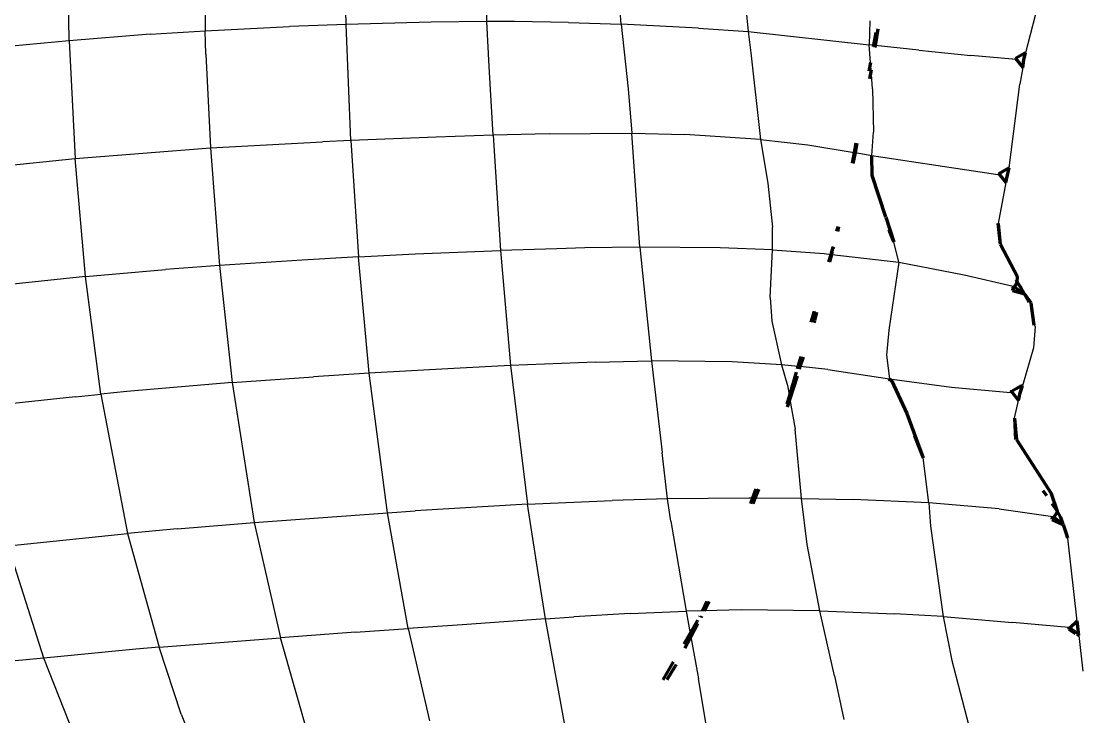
# Model space of a CAD drawing. Header units: millimetres. Extents: x 4307 to 31003, y 2809 to 20009.
# Drawn here: x 7360 to 7460.6, y 7272.3 to 7338.3 of the extents above; entities that cross this region are included whole.
import ezdxf

# ---------------------------------------------------------------- set-up
doc = ezdxf.new("R2010")
doc.units = ezdxf.units.MM
doc.layers.add('ProfileEdges', color=7, linetype='Continuous')

msp = doc.modelspace()

# ---------------------------------------------------------------- linework, layer by layer
for p, q in [((7404.22, 7338.29), (7403.97, 7349.05)), ((7377.41, 7348.56), (7377.5, 7337.42)), ((7416.95, 7338.03), (7416.5, 7344.38)), ((7364.59, 7336.46), (7364.47, 7343.18)), ((7390.85, 7338.01), (7390.77, 7342.4)), ((7428.59, 7341.52), (7429, 7337.34)), ((7456.79, 7341.07), (7455.33, 7335.33)), ((7377.5, 7337.42), (7385.48, 7337.82)), ((7390.85, 7338.01), (7385.48, 7337.82)), ((7398.94, 7338.24), (7390.85, 7338.01)), ((7391.3, 7326.99), (7390.85, 7338.01)), ((7404.22, 7338.29), (7398.94, 7338.24)), ((7406.83, 7338.28), (7404.22, 7338.29)), ((7404.44, 7334.01), (7404.22, 7338.29)), ((7411.96, 7338.19), (7406.83, 7338.28)), ((7411.96, 7338.19), (7416.95, 7338.03)), ((7424.29, 7337.67), (7416.95, 7338.03)), ((7416.95, 7338.03), (7417.61, 7331.9)), ((7440.55, 7338.36), (7440.47, 7336.08)), ((7372.26, 7337.09), (7364.59, 7336.46)), ((7372.26, 7337.09), (7377.5, 7337.42)), ((7377.56, 7335.19), (7377.5, 7337.42)), ((7424.29, 7337.67), (7429, 7337.34)), ((7429, 7337.34), (7429.26, 7335.33)), ((7429, 7337.34), (7440.47, 7336.08)), ((7364.59, 7336.46), (7354.47, 7335.51)), ((7364.59, 7336.46), (7365.16, 7325.28)), ((7440.9, 7336.04), (7440.47, 7336.08)), ((7440.6, 7334.4), (7440.47, 7336.08)), ((7441.05, 7336.02), (7440.9, 7336.04)), ((7445.19, 7335.57), (7441.05, 7336.02)), ((7377.56, 7335.19), (7378, 7326.29)), ((7429.26, 7335.33), (7430.18, 7327.08)), ((7445.19, 7335.57), (7450.12, 7335.05)), ((7454.08, 7334.71), (7450.12, 7335.05)), ((7454.08, 7334.71), (7454.37, 7334.77)), ((7404.8, 7327.51), (7404.44, 7334.01)), ((7440.66, 7333.69), (7440.6, 7334.4)), ((7455.05, 7333.93), (7454.79, 7332.35)), ((7440.8, 7331.91), (7440.66, 7333.69)), ((7417.61, 7331.9), (7417.97, 7327.69)), ((7440.8, 7331.91), (7440.9, 7327.78)), ((7453.78, 7324.39), (7454.79, 7332.35)), ((7410.14, 7327.64), (7417.97, 7327.69)), ((7417.97, 7327.69), (7422.99, 7327.56)), ((7418.72, 7316.87), (7417.97, 7327.69)), ((7440.75, 7325.59), (7440.9, 7327.78)), ((7378, 7326.29), (7388.61, 7326.87)), ((7391.3, 7326.99), (7388.61, 7326.87)), ((7399.4, 7327.33), (7391.3, 7326.99)), ((7391.3, 7326.99), (7392.02, 7315.95)), ((7404.8, 7327.51), (7399.4, 7327.33)), ((7410.14, 7327.64), (7404.8, 7327.51)), ((7404.8, 7327.51), (7405.5, 7316.56)), ((7430.18, 7327.08), (7422.99, 7327.56)), ((7430.18, 7327.08), (7430.88, 7322.94)), ((7430.18, 7327.08), (7434.65, 7326.6)), ((7365.16, 7325.28), (7378, 7326.29)), ((7378, 7326.29), (7378.84, 7315.15)), ((7434.65, 7326.6), (7439.05, 7325.87)), ((7439.05, 7325.87), (7439.15, 7325.86)), ((7439.15, 7325.86), (7440.75, 7325.59)), ((7352.7, 7324.01), (7365.16, 7325.28)), ((7366.14, 7314.08), (7365.16, 7325.28)), ((7440.75, 7325.59), (7442.81, 7325.25)), ((7442.81, 7325.25), (7452.68, 7323.77)), ((7452.78, 7323.83), (7452.68, 7323.77)), ((7430.88, 7322.94), (7431.32, 7318.77)), ((7453.44, 7323), (7452.72, 7319.12)), ((7431.3, 7316.62), (7431.32, 7318.77)), ((7410.86, 7316.73), (7405.5, 7316.56)), ((7413.51, 7316.8), (7410.86, 7316.73)), ((7418.72, 7316.87), (7413.51, 7316.8)), ((7426.34, 7316.81), (7418.72, 7316.87)), ((7418.72, 7316.87), (7419.82, 7306.08)), ((7431.3, 7316.62), (7426.34, 7316.81)), ((7431.1, 7312.11), (7431.3, 7316.62)), ((7431.3, 7316.62), (7436.21, 7316.27)), ((7443.29, 7315.44), (7442.82, 7317.37)), ((7386.69, 7315.65), (7378.84, 7315.15)), ((7392.02, 7315.95), (7386.69, 7315.65)), ((7392.02, 7315.95), (7397.4, 7316.23)), ((7393.04, 7304.91), (7392.02, 7315.95)), ((7397.4, 7316.23), (7405.5, 7316.56)), ((7405.5, 7316.56), (7406.46, 7305.64)), ((7436.21, 7316.27), (7436.88, 7316.19)), ((7436.88, 7316.19), (7436.94, 7316.18)), ((7436.94, 7316.18), (7443.29, 7315.44)), ((7366.14, 7314.08), (7373.72, 7314.76)), ((7378.84, 7315.15), (7373.72, 7314.76)), ((7378.84, 7315.15), (7380.04, 7304.02)), ((7443.29, 7315.44), (7442.36, 7308.99)), ((7443.29, 7315.44), (7449.49, 7314.25)), ((7366.14, 7314.08), (7353.99, 7312.82)), ((7367.6, 7302.94), (7366.14, 7314.08)), ((7449.49, 7314.25), (7454.16, 7313.17)), ((7431.1, 7312.11), (7431.24, 7309.86)), ((7456.22, 7309.36), (7455.9, 7311.1)), ((7431.24, 7309.86), (7432.17, 7305.71)), ((7442.36, 7308.99), (7442.14, 7306.62)), ((7456.22, 7309.36), (7456.09, 7307.33)), ((7442.14, 7306.62), (7442.4, 7304.37)), ((7456.09, 7307.33), (7455.03, 7303.72)), ((7406.46, 7305.64), (7401.07, 7305.37)), ((7414.52, 7305.95), (7406.46, 7305.64)), ((7406.46, 7305.64), (7408.06, 7292.5)), ((7414.52, 7305.95), (7419.82, 7306.08)), ((7419.82, 7306.08), (7420.83, 7297.38)), ((7427.48, 7306), (7419.82, 7306.08)), ((7432.17, 7305.71), (7427.48, 7306)), ((7432.17, 7305.71), (7432.73, 7303.75)), ((7433.75, 7305.56), (7432.17, 7305.71)), ((7433.95, 7305.54), (7433.75, 7305.56)), ((7380.04, 7304.02), (7387.78, 7304.57)), ((7393.04, 7304.91), (7387.78, 7304.57)), ((7401.07, 7305.37), (7393.04, 7304.91)), ((7394.8, 7291.68), (7393.04, 7304.91)), ((7436.57, 7305.28), (7433.95, 7305.54)), ((7436.57, 7305.28), (7442.4, 7304.37)), ((7380.04, 7304.02), (7370.05, 7303.17)), ((7380.04, 7304.02), (7382.13, 7290.75)), ((7432.73, 7303.75), (7432.92, 7302.71)), ((7442.4, 7304.37), (7448.29, 7303.6)), ((7448.29, 7303.6), (7453.89, 7303.09)), ((7365.19, 7302.69), (7355.76, 7301.67)), ((7365.19, 7302.69), (7367.6, 7302.94)), ((7370.05, 7303.17), (7367.6, 7302.94)), ((7367.6, 7302.94), (7370.12, 7289.71)), ((7432.92, 7302.71), (7432.97, 7302.41)), ((7432.97, 7302.41), (7433.47, 7299.6)), ((7454.26, 7300.66), (7454.66, 7302.34)), ((7434.06, 7293.03), (7433.47, 7299.6)), ((7421.36, 7293.01), (7420.83, 7297.38)), ((7446.13, 7292.62), (7445.61, 7296.87)), ((7408.06, 7292.5), (7397.41, 7291.86)), ((7408.06, 7292.5), (7416.09, 7292.85)), ((7409.07, 7285.98), (7408.06, 7292.5)), ((7421.36, 7293.01), (7416.09, 7292.85)), ((7429.07, 7293.07), (7421.36, 7293.01)), ((7421.67, 7290.86), (7421.36, 7293.01)), ((7429.43, 7293.07), (7429.07, 7293.07)), ((7429.65, 7293.07), (7429.43, 7293.07)), ((7434.06, 7293.03), (7429.65, 7293.07)), ((7434.61, 7288.67), (7434.06, 7293.03)), ((7434.06, 7293.03), (7438.97, 7292.93)), ((7446.13, 7292.62), (7438.97, 7292.93)), ((7452.81, 7292.03), (7446.13, 7292.62)), ((7446.13, 7292.62), (7446.3, 7290.41)), ((7382.13, 7290.75), (7394.8, 7291.68)), ((7394.8, 7291.68), (7397.41, 7291.86)), ((7396.75, 7280.69), (7394.8, 7291.68)), ((7452.81, 7292.03), (7457.91, 7291.33)), ((7374.84, 7290.14), (7382.13, 7290.75)), ((7382.13, 7290.75), (7384.62, 7279.81)), ((7421.67, 7290.86), (7423.13, 7282.32)), ((7358.81, 7288.55), (7370.12, 7289.71)), ((7374.84, 7290.14), (7370.12, 7289.71)), ((7370.12, 7289.71), (7373.13, 7278.92)), ((7446.3, 7290.41), (7447.49, 7281.82)), ((7362.17, 7277.88), (7358.81, 7288.55)), ((7435.8, 7282.37), (7434.61, 7288.67)), ((7460.22, 7281.4), (7459.32, 7289.27)), ((7409.79, 7281.61), (7409.07, 7285.98)), ((7428.34, 7282.46), (7424.86, 7282.37)), ((7435.8, 7282.37), (7428.34, 7282.46)), ((7409.79, 7281.61), (7401.87, 7281.04)), ((7409.79, 7281.61), (7412.45, 7281.79)), ((7411.76, 7270.66), (7409.79, 7281.61)), ((7417.81, 7282.11), (7412.45, 7281.79)), ((7417.81, 7282.11), (7423.13, 7282.32)), ((7424.66, 7282.36), (7423.13, 7282.32)), ((7423.13, 7282.32), (7423.51, 7280.23)), ((7424.86, 7282.37), (7424.66, 7282.36)), ((7435.8, 7282.37), (7442.9, 7282.09)), ((7437.19, 7276.21), (7435.8, 7282.37)), ((7447.49, 7281.82), (7442.9, 7282.09)), ((7447.49, 7281.82), (7448.32, 7277.65)), ((7447.49, 7281.82), (7454.07, 7281.26)), ((7391.75, 7280.34), (7396.75, 7280.69)), ((7401.87, 7281.04), (7396.75, 7280.69)), ((7396.75, 7280.69), (7398.77, 7271.94)), ((7459.43, 7280.77), (7454.07, 7281.26)), ((7373.13, 7278.92), (7384.62, 7279.81)), ((7391.75, 7280.34), (7384.62, 7279.81)), ((7387.5, 7269.72), (7384.62, 7279.81)), ((7423.51, 7280.23), (7423.56, 7279.9)), ((7423.56, 7279.9), (7424.28, 7275.91)), ((7460.37, 7280.02), (7460.76, 7276.65)), ((7370.92, 7278.72), (7362.17, 7277.88)), ((7373.13, 7278.92), (7370.92, 7278.72)), ((7375.22, 7272.57), (7373.13, 7278.92)), ((7362.17, 7277.88), (7351.67, 7276.87)), ((7364.62, 7271.72), (7362.17, 7277.88)), ((7448.32, 7277.65), (7449.91, 7271.59)), ((7425.03, 7271.59), (7424.28, 7275.91)), ((7437.19, 7276.21), (7438.08, 7272.05)), ((7375.22, 7272.57), (7376.85, 7268.45))]:
    msp.add_line(p, q)
at = {"layer": 'ProfileEdges', "lineweight": 211}
for p, q in [((7441.12, 7337.26), (7440.9, 7336.04)), ((7441.31, 7337.59), (7441.05, 7336.02)), ((7440.9, 7336.04), (7440.87, 7335.89)), ((7441.05, 7336.02), (7441.01, 7335.83)), ((7455.33, 7335.33), (7454.37, 7334.77)), ((7454.37, 7334.77), (7455.05, 7333.93)), ((7455.16, 7334.64), (7455.33, 7335.33)), ((7440.6, 7334.4), (7440.45, 7333.59)), ((7455.05, 7333.93), (7455.16, 7334.64)), ((7440.66, 7333.69), (7440.52, 7332.85)), ((7439.21, 7326.76), (7439.05, 7325.87)), ((7439.33, 7326.74), (7439.15, 7325.86)), ((7439.05, 7325.87), (7438.87, 7324.85)), ((7439.15, 7325.86), (7438.94, 7324.81)), ((7440.78, 7323.67), (7440.75, 7325.59)), ((7442.06, 7319.73), (7440.78, 7323.67)), ((7453.78, 7324.39), (7452.78, 7323.83)), ((7452.78, 7323.83), (7453.44, 7323)), ((7453.44, 7323), (7453.78, 7324.39)), ((7442.06, 7319.73), (7442.82, 7317.37)), ((7437.43, 7318.38), (7437.53, 7318.83)), ((7437.5, 7318.37), (7437.61, 7318.8)), ((7452.95, 7317.13), (7452.72, 7319.12)), ((7452.72, 7319.12), (7452.9, 7317.17)), ((7442.82, 7317.37), (7442.38, 7318.49)), ((7436.88, 7316.19), (7437.01, 7316.64)), ((7436.94, 7316.18), (7437.01, 7316.64)), ((7437.01, 7316.64), (7437.08, 7316.91)), ((7437.01, 7316.64), (7437.13, 7316.91)), ((7454.56, 7314.06), (7452.95, 7317.13)), ((7436.67, 7315.48), (7436.88, 7316.19)), ((7436.76, 7315.47), (7436.94, 7316.18)), ((7454.43, 7313.78), (7454.54, 7313.57)), ((7454.54, 7313.57), (7454.56, 7314.06)), ((7454.16, 7313.17), (7454.08, 7312.78)), ((7454.27, 7313.09), (7454.08, 7312.78)), ((7454.08, 7312.78), (7455.22, 7312.44)), ((7454.27, 7313.09), (7454.16, 7313.17)), ((7454.54, 7313.57), (7454.27, 7313.09)), ((7455.22, 7312.44), (7454.27, 7313.09)), ((7454.89, 7313.02), (7454.54, 7313.57)), ((7455.22, 7312.44), (7454.89, 7313.02)), ((7455.22, 7312.44), (7455.83, 7311.62)), ((7455.66, 7311.65), (7455.22, 7312.44)), ((7455.83, 7311.62), (7455.9, 7311.1)), ((7434.99, 7309.75), (7435.3, 7310.8)), ((7435.32, 7309.91), (7435.53, 7310.7)), ((7455.9, 7311.1), (7456.12, 7309.49)), ((7435.26, 7309.72), (7435.32, 7309.91)), ((7433.68, 7305.32), (7433.75, 7305.56)), ((7433.75, 7305.56), (7434.03, 7306.49)), ((7433.95, 7305.54), (7434.24, 7306.47)), ((7432.92, 7302.71), (7433.59, 7305.01)), ((7432.97, 7302.41), (7433.67, 7304.66)), ((7433.88, 7305.3), (7433.95, 7305.54)), ((7442.4, 7304.37), (7442.63, 7304.17)), ((7442.48, 7304.2), (7442.4, 7304.37)), ((7442.63, 7304.17), (7444.05, 7301.09)), ((7454.82, 7303.65), (7454.43, 7303.42)), ((7454.82, 7303.04), (7455.03, 7303.72)), ((7455.03, 7303.72), (7454.82, 7303.65)), ((7432.71, 7302.01), (7432.92, 7302.71)), ((7453.98, 7303.18), (7453.89, 7303.09)), ((7454.43, 7303.42), (7453.98, 7303.18)), ((7453.98, 7303.18), (7454.66, 7302.34)), ((7454.66, 7302.34), (7454.82, 7303.04)), ((7432.75, 7301.72), (7432.97, 7302.41)), ((7444.05, 7301.09), (7445.61, 7296.87)), ((7454.26, 7300.66), (7454.45, 7298.63)), ((7454.26, 7300.66), (7454.38, 7298.64)), ((7444.77, 7298.96), (7445.61, 7296.87)), ((7454.45, 7298.63), (7457.77, 7293.46)), ((7429.74, 7293.9), (7429.43, 7293.07)), ((7429.97, 7293.9), (7429.65, 7293.07)), ((7456.97, 7293.8), (7457.31, 7293.31)), ((7429.43, 7293.07), (7429.23, 7292.52)), ((7429.65, 7293.07), (7429.45, 7292.52)), ((7458.35, 7291.8), (7457.77, 7293.46)), ((7457.83, 7292.56), (7458.35, 7291.8)), ((7458.35, 7291.8), (7458, 7291.26)), ((7458.68, 7291.21), (7458.35, 7291.8)), ((7457.84, 7291.02), (7457.91, 7291.33)), ((7458, 7291.26), (7457.84, 7291.02)), ((7457.84, 7291.02), (7458.89, 7290.55)), ((7458, 7291.26), (7457.91, 7291.33)), ((7458.89, 7290.55), (7458, 7291.26)), ((7458.89, 7290.55), (7458.68, 7291.21)), ((7458.89, 7290.55), (7459.25, 7289.52)), ((7459.25, 7289.52), (7459.26, 7289.46)), ((7459.32, 7289.27), (7459.26, 7289.46)), ((7425.09, 7283.24), (7424.66, 7282.36)), ((7425.32, 7283.24), (7424.86, 7282.37)), ((7424.23, 7281.48), (7424.2, 7281.41)), ((7424.42, 7281.86), (7424.38, 7281.79)), ((7424.6, 7281.86), (7424.53, 7281.73)), ((7423.51, 7280.23), (7424.2, 7281.41)), ((7424.24, 7281.18), (7423.56, 7279.9)), ((7459.43, 7280.77), (7459.43, 7280.64)), ((7459.51, 7280.71), (7459.43, 7280.77)), ((7459.51, 7280.71), (7459.43, 7280.64)), ((7459.43, 7280.64), (7460.04, 7280.23)), ((7460.22, 7281.4), (7459.51, 7280.71)), ((7460.28, 7280.21), (7459.51, 7280.71)), ((7460.37, 7280.02), (7460.22, 7281.4)), ((7422.93, 7279.24), (7423.51, 7280.23)), ((7423.56, 7279.9), (7423, 7278.83)), ((7460.18, 7280.15), (7460.37, 7280.02)), ((7460.37, 7280.02), (7460.28, 7280.21)), ((7420.94, 7275.82), (7421.93, 7277.53)), ((7421.31, 7275.85), (7422.11, 7277.15)), ((7422.18, 7277.28), (7422.11, 7277.15))]:
    msp.add_line(p, q, dxfattribs=at)

doc.saveas('drawing.dxf')
